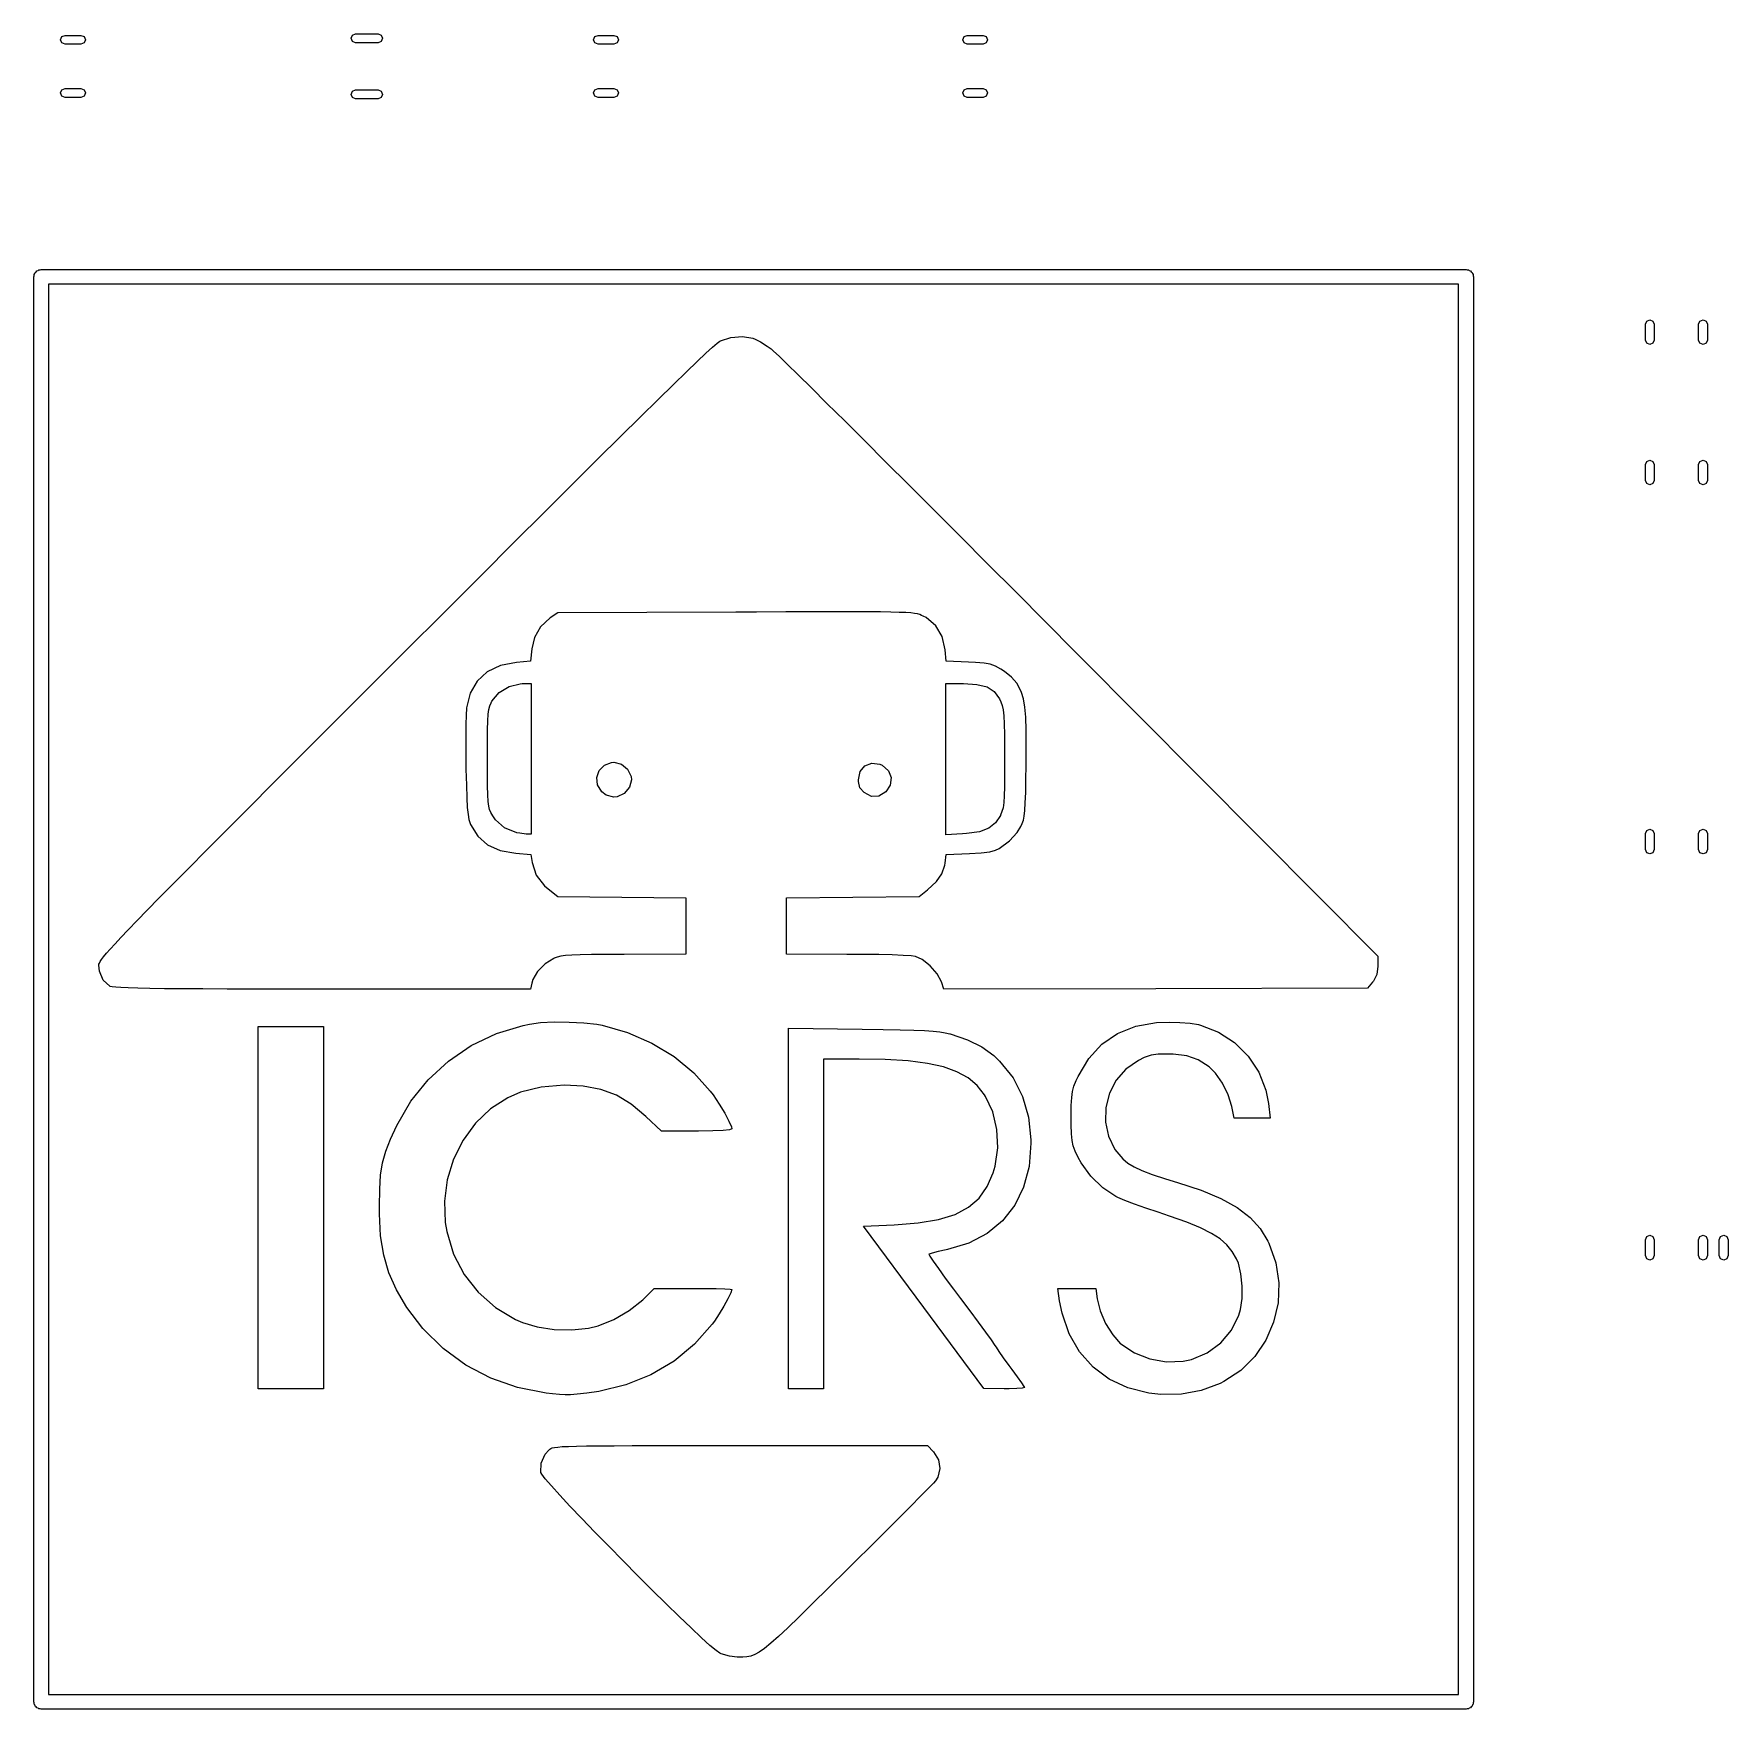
# Model space of a CAD drawing. Extents: x 96 to 200, y -143 to -59.
# Drawn here: x 132.25 to 155.2, y -83.75 to -61.06 of the extents above; entities that cross this region are included whole.
import ezdxf

# ---------------------------------------------------------------- set-up
doc = ezdxf.new("R2010")
doc.units = 0
doc.layers.add('BLACK', color=7, linetype='CONTINUOUS')

msp = doc.modelspace()

# ---------------------------------------------------------------- linework, layer by layer
at = {"layer": 'BLACK', "linetype": 'CONTINUOUS'}
for p, q in [((132.612, -61.14), (132.63, -61.0976)), ((132.63, -61.1824), (132.612, -61.14)), ((132.63, -61.0976), (132.672, -61.08)), ((132.672, -61.2), (132.63, -61.1824)), ((132.672, -61.08), (132.888, -61.08)), ((132.888, -61.2), (132.672, -61.2)), ((132.888, -61.08), (132.93, -61.0976)), ((132.93, -61.1824), (132.888, -61.2)), ((132.93, -61.0976), (132.948, -61.14)), ((132.948, -61.14), (132.93, -61.1824)), ((136.546, -61.12), (136.564, -61.0776)), ((136.564, -61.1624), (136.546, -61.12)), ((136.564, -61.0776), (136.606, -61.06)), ((136.606, -61.18), (136.564, -61.1624)), ((136.606, -61.06), (136.914, -61.06)), ((136.914, -61.18), (136.606, -61.18)), ((136.914, -61.06), (136.956, -61.0776)), ((136.956, -61.1624), (136.914, -61.18)), ((136.956, -61.0776), (136.974, -61.12)), ((136.974, -61.12), (136.956, -61.1624)), ((139.832, -61.14), (139.85, -61.0976)), ((139.85, -61.1824), (139.832, -61.14)), ((139.85, -61.0976), (139.892, -61.08)), ((139.892, -61.2), (139.85, -61.1824)), ((139.892, -61.08), (140.108, -61.08)), ((140.108, -61.2), (139.892, -61.2)), ((140.108, -61.08), (140.15, -61.0976)), ((140.15, -61.1824), (140.108, -61.2)), ((140.15, -61.0976), (140.168, -61.14)), ((140.168, -61.14), (140.15, -61.1824)), ((144.832, -61.14), (144.85, -61.0976)), ((144.85, -61.1824), (144.832, -61.14)), ((144.85, -61.0976), (144.892, -61.08)), ((144.892, -61.2), (144.85, -61.1824)), ((144.892, -61.08), (145.108, -61.08)), ((145.108, -61.2), (144.892, -61.2)), ((145.108, -61.08), (145.15, -61.0976)), ((145.15, -61.1824), (145.108, -61.2)), ((145.15, -61.0976), (145.168, -61.14)), ((145.168, -61.14), (145.15, -61.1824)), ((132.612, -61.86), (132.63, -61.8176)), ((132.63, -61.9024), (132.612, -61.86)), ((132.63, -61.8176), (132.672, -61.8)), ((132.672, -61.92), (132.63, -61.9024)), ((132.672, -61.8), (132.888, -61.8)), ((132.888, -61.92), (132.672, -61.92)), ((132.888, -61.8), (132.93, -61.8176)), ((132.93, -61.9024), (132.888, -61.92)), ((132.93, -61.8176), (132.948, -61.86)), ((132.948, -61.86), (132.93, -61.9024)), ((136.546, -61.88), (136.564, -61.8376)), ((136.564, -61.9224), (136.546, -61.88)), ((136.564, -61.8376), (136.606, -61.82)), ((136.606, -61.94), (136.564, -61.9224)), ((136.606, -61.82), (136.914, -61.82)), ((136.914, -61.94), (136.606, -61.94)), ((136.914, -61.82), (136.956, -61.8376)), ((136.956, -61.9224), (136.914, -61.94)), ((136.956, -61.8376), (136.974, -61.88)), ((136.974, -61.88), (136.956, -61.9224)), ((139.832, -61.86), (139.85, -61.8176)), ((139.85, -61.9024), (139.832, -61.86)), ((139.85, -61.8176), (139.892, -61.8)), ((139.892, -61.92), (139.85, -61.9024)), ((139.892, -61.8), (140.108, -61.8)), ((140.108, -61.92), (139.892, -61.92)), ((140.108, -61.8), (140.15, -61.8176)), ((140.15, -61.9024), (140.108, -61.92)), ((140.15, -61.8176), (140.168, -61.86)), ((140.168, -61.86), (140.15, -61.9024)), ((144.832, -61.86), (144.85, -61.8176)), ((144.85, -61.9024), (144.832, -61.86)), ((144.85, -61.8176), (144.892, -61.8)), ((144.892, -61.92), (144.85, -61.9024)), ((144.892, -61.8), (145.108, -61.8)), ((145.108, -61.92), (144.892, -61.92)), ((145.108, -61.8), (145.15, -61.8176)), ((145.15, -61.9024), (145.108, -61.92)), ((145.15, -61.8176), (145.168, -61.86)), ((145.168, -61.86), (145.15, -61.9024)), ((132.306, -64.2642), (132.319, -64.2549)), ((132.319, -64.2549), (132.335, -64.2549)), ((132.335, -64.2549), (132.35, -64.25)), ((132.35, -64.25), (151.65, -64.25)), ((151.65, -64.25), (151.665, -64.2549)), ((151.665, -64.2549), (151.681, -64.2549)), ((151.681, -64.2549), (151.694, -64.2642)), ((132.25, -64.35), (132.255, -64.3349)), ((132.25, -83.65), (132.25, -64.35)), ((132.255, -64.3191), (132.264, -64.3063)), ((132.255, -64.3349), (132.255, -64.3191)), ((132.264, -64.3063), (132.269, -64.2912)), ((132.269, -64.2912), (132.282, -64.2819)), ((132.282, -64.2819), (132.291, -64.2691)), ((132.291, -64.2691), (132.306, -64.2642)), ((132.45, -64.45), (132.45, -83.55)), ((151.55, -64.45), (132.45, -64.45)), ((151.55, -83.55), (151.55, -64.45)), ((151.694, -64.2642), (151.709, -64.2691)), ((151.709, -64.2691), (151.718, -64.2819)), ((151.718, -64.2819), (151.731, -64.2912)), ((151.731, -64.2912), (151.736, -64.3063)), ((151.736, -64.3063), (151.745, -64.3191)), ((151.745, -64.3191), (151.745, -64.3349)), ((151.745, -64.3349), (151.75, -64.35)), ((151.75, -64.35), (151.75, -83.65)), ((154.098, -64.9497), (154.14, -64.9322)), ((154.14, -64.9322), (154.182, -64.9497)), ((154.818, -64.9497), (154.86, -64.9322)), ((154.86, -64.9322), (154.902, -64.9497)), ((141.549, -65.2177), (141.693, -65.1727)), ((141.693, -65.1727), (141.849, -65.1606)), ((141.849, -65.1606), (141.99, -65.1828)), ((154.08, -64.9922), (154.098, -64.9497)), ((154.08, -65.2078), (154.08, -64.9922)), ((154.182, -64.9497), (154.2, -64.9922)), ((154.2, -64.9922), (154.2, -65.2078)), ((154.8, -64.9922), (154.818, -64.9497)), ((154.8, -65.2078), (154.8, -64.9922)), ((154.902, -64.9497), (154.92, -64.9922)), ((154.92, -64.9922), (154.92, -65.2078)), ((141.237, -65.4974), (141.354, -65.3867)), ((141.354, -65.3867), (141.443, -65.3045)), ((141.443, -65.3045), (141.506, -65.2498)), ((141.506, -65.2498), (141.542, -65.2213)), ((141.542, -65.2213), (141.549, -65.2177)), ((141.99, -65.1828), (142.021, -65.1942)), ((142.021, -65.1942), (142.093, -65.2322)), ((142.093, -65.2322), (142.185, -65.2898)), ((142.185, -65.2898), (142.237, -65.3251)), ((142.237, -65.3251), (142.271, -65.3555)), ((142.271, -65.3555), (142.344, -65.4258)), ((154.098, -65.2503), (154.08, -65.2078)), ((154.14, -65.2678), (154.098, -65.2503)), ((154.182, -65.2503), (154.14, -65.2678)), ((154.2, -65.2078), (154.182, -65.2503)), ((154.818, -65.2503), (154.8, -65.2078)), ((154.86, -65.2678), (154.818, -65.2503)), ((154.902, -65.2503), (154.86, -65.2678)), ((154.92, -65.2078), (154.902, -65.2503)), ((141.091, -65.6375), (141.237, -65.4974)), ((142.344, -65.4258), (142.455, -65.534)), ((142.455, -65.534), (142.602, -65.6778)), ((140.708, -66.0104), (140.915, -65.8082)), ((140.915, -65.8082), (141.091, -65.6375)), ((142.602, -65.6778), (142.782, -65.8553)), ((142.782, -65.8553), (142.993, -66.0644)), ((140.469, -66.2453), (140.708, -66.0104)), ((142.993, -66.0644), (143.233, -66.3029)), ((140.197, -66.5139), (140.469, -66.2453)), ((143.233, -66.3029), (143.5, -66.5688)), ((139.891, -66.8171), (140.197, -66.5139)), ((143.5, -66.5688), (143.792, -66.8601)), ((139.55, -67.1561), (139.891, -66.8171)), ((143.792, -66.8601), (144.107, -67.1745)), ((154.08, -66.8922), (154.098, -66.8497)), ((154.08, -67.1078), (154.08, -66.8922)), ((154.098, -66.8497), (154.14, -66.8322)), ((154.14, -66.8322), (154.182, -66.8497)), ((154.182, -66.8497), (154.2, -66.8922)), ((154.2, -66.8922), (154.2, -67.1078)), ((154.8, -66.8922), (154.818, -66.8497)), ((154.8, -67.1078), (154.8, -66.8922)), ((154.818, -66.8497), (154.86, -66.8322)), ((154.86, -66.8322), (154.902, -66.8497)), ((154.902, -66.8497), (154.92, -66.8922)), ((154.92, -66.8922), (154.92, -67.1078)), ((139.172, -67.532), (139.55, -67.1561)), ((144.107, -67.1745), (144.443, -67.5102)), ((154.098, -67.1503), (154.08, -67.1078)), ((154.14, -67.1678), (154.098, -67.1503)), ((154.182, -67.1503), (154.14, -67.1678)), ((154.2, -67.1078), (154.182, -67.1503)), ((154.818, -67.1503), (154.8, -67.1078)), ((154.86, -67.1678), (154.818, -67.1503)), ((154.902, -67.1503), (154.86, -67.1678)), ((154.92, -67.1078), (154.902, -67.1503)), ((138.757, -67.9457), (139.172, -67.532)), ((144.443, -67.5102), (144.797, -67.8649)), ((144.797, -67.8649), (145.168, -68.2366)), ((138.303, -68.3982), (138.757, -67.9457)), ((145.168, -68.2366), (145.554, -68.6231)), ((137.81, -68.8907), (138.303, -68.3982)), ((145.554, -68.6231), (145.952, -69.0226)), ((137.276, -69.4242), (137.81, -68.8907)), ((139.245, -68.9706), (139.114, -69.0892)), ((139.349, -68.8993), (139.245, -68.9706)), ((141.758, -68.8914), (139.349, -68.8993)), ((142.038, -68.8905), (141.758, -68.8914)), ((142.436, -68.8892), (142.038, -68.8905)), ((142.782, -68.8883), (142.436, -68.8892)), ((143.079, -68.8879), (142.782, -68.8883)), ((143.331, -68.8879), (143.079, -68.8879)), ((143.542, -68.8885), (143.331, -68.8879)), ((143.717, -68.8898), (143.542, -68.8885)), ((143.859, -68.8919), (143.717, -68.8898)), ((143.973, -68.8949), (143.859, -68.8919)), ((144.061, -68.8987), (143.973, -68.8949)), ((144.129, -68.9036), (144.061, -68.8987)), ((144.181, -68.9097), (144.129, -68.9036)), ((144.219, -68.9169), (144.181, -68.9097)), ((144.249, -68.9254), (144.219, -68.9169)), ((144.274, -68.9354), (144.249, -68.9254)), ((144.298, -68.9467), (144.274, -68.9354)), ((144.336, -68.9668), (144.298, -68.9467)), ((144.467, -69.0762), (144.336, -68.9668)), ((144.555, -69.2231), (144.467, -69.0762)), ((145.952, -69.0226), (146.36, -69.4327)), ((139.032, -69.2348), (138.996, -69.3911)), ((139.114, -69.0892), (139.032, -69.2348)), ((144.596, -69.4005), (144.555, -69.2231)), ((136.716, -69.9847), (137.2, -69.5005)), ((137.2, -69.5005), (137.276, -69.4242)), ((138.996, -69.3911), (138.977, -69.5571)), ((144.609, -69.5582), (144.596, -69.4005)), ((146.36, -69.4327), (146.413, -69.4865)), ((146.413, -69.4865), (150.457, -73.5523)), ((138.392, -69.6987), (138.255, -69.8248)), ((138.571, -69.6137), (138.392, -69.6987)), ((138.787, -69.5723), (138.571, -69.6137)), ((138.977, -69.5571), (138.787, -69.5723)), ((144.909, -69.5693), (144.609, -69.5582)), ((145.005, -69.5734), (144.909, -69.5693)), ((145.121, -69.5827), (145.005, -69.5734)), ((145.206, -69.5983), (145.121, -69.5827)), ((145.277, -69.6238), (145.206, -69.5983)), ((145.35, -69.6628), (145.277, -69.6238)), ((145.398, -69.6948), (145.35, -69.6628)), ((145.493, -69.7744), (145.398, -69.6948)), ((136.272, -70.4292), (136.716, -69.9847)), ((138.16, -69.9894), (138.112, -70.1903)), ((138.255, -69.8248), (138.16, -69.9894)), ((138.455, -70.097), (138.553, -69.9797)), ((138.553, -69.9797), (138.686, -69.8975)), ((138.686, -69.8975), (138.836, -69.8612)), ((138.836, -69.8612), (138.862, -69.8603)), ((138.862, -69.8603), (138.984, -69.8603)), ((138.984, -69.8603), (138.984, -70.8804)), ((144.602, -70.8842), (144.602, -69.8603)), ((144.602, -69.8603), (144.842, -69.8603)), ((144.842, -69.8603), (145.025, -69.871)), ((145.025, -69.871), (145.162, -69.9058)), ((145.162, -69.9058), (145.26, -69.9692)), ((145.26, -69.9692), (145.33, -70.0656)), ((145.563, -69.8545), (145.493, -69.7744)), ((145.592, -69.9037), (145.563, -69.8545)), ((145.627, -69.9795), (145.592, -69.9037)), ((145.654, -70.0683), (145.627, -69.9795)), ((138.111, -70.196), (138.105, -70.2833)), ((138.112, -70.1903), (138.111, -70.196)), ((138.403, -70.2736), (138.412, -70.209)), ((138.412, -70.209), (138.425, -70.1607)), ((138.425, -70.1607), (138.443, -70.1202)), ((138.443, -70.1202), (138.455, -70.097)), ((145.33, -70.0656), (145.349, -70.106)), ((145.349, -70.106), (145.366, -70.1564)), ((145.366, -70.1564), (145.38, -70.2172)), ((145.38, -70.2172), (145.389, -70.2973)), ((145.673, -70.1778), (145.654, -70.0683)), ((145.685, -70.3156), (145.673, -70.1778)), ((135.866, -70.8355), (136.272, -70.4292)), ((138.102, -70.4175), (138.1, -70.5861)), ((138.105, -70.2833), (138.102, -70.4175)), ((138.394, -70.4863), (138.398, -70.3632)), ((138.398, -70.3632), (138.403, -70.2736)), ((145.389, -70.2973), (145.395, -70.4053)), ((145.395, -70.4053), (145.399, -70.55)), ((145.692, -70.4895), (145.685, -70.3156)), ((138.1, -70.5861), (138.1, -70.777)), ((138.393, -70.6514), (138.394, -70.4863)), ((138.393, -70.8671), (138.393, -70.6514)), ((145.399, -70.55), (145.4, -70.74)), ((145.693, -70.7071), (145.692, -70.4895)), ((135.496, -71.2057), (135.866, -70.8355)), ((138.1, -70.777), (138.102, -70.9778)), ((138.393, -70.87), (138.393, -70.8671)), ((138.393, -71.0834), (138.393, -70.87)), ((138.984, -70.8804), (138.984, -71.9006)), ((144.602, -71.9082), (144.602, -70.8842)), ((145.4, -70.74), (145.4, -70.875)), ((145.4, -70.875), (145.4, -71.0908)), ((145.691, -70.9761), (145.693, -70.7071)), ((138.102, -70.9778), (138.103, -71.0168)), ((138.103, -71.0168), (138.108, -71.2378)), ((138.394, -71.2464), (138.393, -71.0834)), ((139.877, -71.1318), (139.909, -71.0373)), ((139.886, -71.2327), (139.877, -71.1318)), ((139.909, -71.0373), (139.978, -70.964)), ((139.978, -70.964), (140.076, -70.9268)), ((140.076, -70.9268), (140.108, -70.9248)), ((140.108, -70.9248), (140.21, -70.9516)), ((140.21, -70.9516), (140.292, -71.0212)), ((140.292, -71.0212), (140.339, -71.1172)), ((140.339, -71.1172), (140.344, -71.1614)), ((143.419, -71.1638), (143.444, -71.0528)), ((143.444, -71.0528), (143.508, -70.9753)), ((143.508, -70.9753), (143.6, -70.9393)), ((143.6, -70.9393), (143.707, -70.9523)), ((143.707, -70.9523), (143.74, -70.9665)), ((143.74, -70.9665), (143.826, -71.0393)), ((143.826, -71.0393), (143.864, -71.1337)), ((143.864, -71.1337), (143.85, -71.2359)), ((145.4, -71.0908), (145.398, -71.2563)), ((145.688, -71.1513), (145.691, -70.9761)), ((135.161, -71.5413), (135.496, -71.2057)), ((138.108, -71.2378), (138.113, -71.4082)), ((138.397, -71.3677), (138.394, -71.2464)), ((138.402, -71.4558), (138.397, -71.3677)), ((139.944, -71.3253), (139.886, -71.2327)), ((140.004, -71.3703), (139.944, -71.3253)), ((140.108, -71.3979), (140.004, -71.3703)), ((140.248, -71.3463), (140.152, -71.3929)), ((140.317, -71.2636), (140.248, -71.3463)), ((140.344, -71.1614), (140.317, -71.2636)), ((143.42, -71.1871), (143.419, -71.1638)), ((143.44, -71.2722), (143.42, -71.1871)), ((143.497, -71.3366), (143.44, -71.2722)), ((143.596, -71.3886), (143.497, -71.3366)), ((143.79, -71.3253), (143.696, -71.3863)), ((143.85, -71.2359), (143.79, -71.3253)), ((145.398, -71.2563), (145.394, -71.3805)), ((145.68, -71.4759), (145.685, -71.3359)), ((145.685, -71.3359), (145.688, -71.1513)), ((134.859, -71.8441), (135.161, -71.5413)), ((138.113, -71.4082), (138.121, -71.5366)), ((138.121, -71.5366), (138.131, -71.6314)), ((138.411, -71.5195), (138.402, -71.4558)), ((138.424, -71.5674), (138.411, -71.5195)), ((138.442, -71.6081), (138.424, -71.5674)), ((140.152, -71.3929), (140.108, -71.3979)), ((143.696, -71.3863), (143.596, -71.3886)), ((145.363, -71.5941), (145.345, -71.6419)), ((145.378, -71.5405), (145.363, -71.5941)), ((145.388, -71.4723), (145.378, -71.5405)), ((145.394, -71.3805), (145.388, -71.4723)), ((145.665, -71.6553), (145.674, -71.5796)), ((145.674, -71.5796), (145.68, -71.4759)), ((138.131, -71.6314), (138.144, -71.7014)), ((138.144, -71.7014), (138.161, -71.7549)), ((138.161, -71.7549), (138.166, -71.7671)), ((138.166, -71.7671), (138.262, -71.9272)), ((138.465, -71.6502), (138.442, -71.6081)), ((138.504, -71.706), (138.465, -71.6502)), ((138.627, -71.8136), (138.504, -71.706)), ((138.792, -71.8794), (138.627, -71.8136)), ((145.186, -71.8194), (145.058, -71.8656)), ((145.278, -71.748), (145.186, -71.8194)), ((145.342, -71.647), (145.278, -71.748)), ((145.345, -71.6419), (145.342, -71.647)), ((145.568, -71.8776), (145.618, -71.7971)), ((145.618, -71.7971), (145.638, -71.7558)), ((145.638, -71.7558), (145.654, -71.7113)), ((145.654, -71.7113), (145.665, -71.6553)), ((154.098, -71.8497), (154.14, -71.8322)), ((154.14, -71.8322), (154.182, -71.8497)), ((154.818, -71.8497), (154.86, -71.8322)), ((154.86, -71.8322), (154.902, -71.8497)), ((134.589, -72.1159), (134.859, -71.8441)), ((138.262, -71.9272), (138.394, -72.0439)), ((138.394, -72.0439), (138.564, -72.1199)), ((138.834, -71.8877), (138.792, -71.8794)), ((138.917, -71.8972), (138.834, -71.8877)), ((138.984, -71.9006), (138.917, -71.8972)), ((144.831, -71.8947), (144.602, -71.9082)), ((144.883, -71.8911), (144.831, -71.8947)), ((145.058, -71.8656), (144.883, -71.8911)), ((145.327, -72.0928), (145.467, -71.9901)), ((145.467, -71.9901), (145.568, -71.8776)), ((154.08, -71.8922), (154.098, -71.8497)), ((154.08, -72.1078), (154.08, -71.8922)), ((154.182, -71.8497), (154.2, -71.8922)), ((154.2, -71.8922), (154.2, -72.1078)), ((154.8, -71.8922), (154.818, -71.8497)), ((154.8, -72.1078), (154.8, -71.8922)), ((154.902, -71.8497), (154.92, -71.8922)), ((154.92, -71.8922), (154.92, -72.1078)), ((134.348, -72.3584), (134.589, -72.1159)), ((138.564, -72.1199), (138.777, -72.1579)), ((138.777, -72.1579), (138.778, -72.158)), ((138.778, -72.158), (138.98, -72.175)), ((138.98, -72.175), (138.999, -72.2842)), ((138.999, -72.2842), (139.056, -72.4528)), ((144.593, -72.2935), (144.609, -72.174)), ((144.609, -72.174), (144.923, -72.1611)), ((144.923, -72.1611), (145.084, -72.1516)), ((145.084, -72.1516), (145.199, -72.1374)), ((145.199, -72.1374), (145.278, -72.1164)), ((145.278, -72.1164), (145.327, -72.0928)), ((154.098, -72.1503), (154.08, -72.1078)), ((154.14, -72.1678), (154.098, -72.1503)), ((154.182, -72.1503), (154.14, -72.1678)), ((154.2, -72.1078), (154.182, -72.1503)), ((154.818, -72.1503), (154.8, -72.1078)), ((154.86, -72.1678), (154.818, -72.1503)), ((154.902, -72.1503), (154.86, -72.1678)), ((154.92, -72.1078), (154.902, -72.1503)), ((134.135, -72.5735), (134.348, -72.3584)), ((139.056, -72.4528), (139.169, -72.5996)), ((144.475, -72.5407), (144.55, -72.4344)), ((144.55, -72.4344), (144.589, -72.32)), ((144.589, -72.32), (144.593, -72.2935)), ((133.949, -72.7627), (134.135, -72.5735)), ((139.169, -72.5996), (139.238, -72.6586)), ((139.238, -72.6586), (139.349, -72.7433)), ((139.349, -72.7433), (140.216, -72.7523)), ((143.343, -72.7523), (144.242, -72.7433)), ((144.242, -72.7433), (144.354, -72.6529)), ((144.354, -72.6529), (144.475, -72.5407)), ((133.647, -73.0709), (133.786, -72.928)), ((133.786, -72.928), (133.949, -72.7627)), ((140.216, -72.7523), (141.083, -72.7614)), ((141.083, -72.7614), (141.083, -73.1441)), ((142.444, -72.7613), (143.343, -72.7523)), ((142.444, -73.1441), (142.444, -72.7613)), ((133.43, -73.2971), (133.529, -73.1934)), ((133.529, -73.1934), (133.647, -73.0709)), ((141.083, -73.1441), (141.083, -73.5269)), ((142.444, -73.5269), (142.444, -73.1441)), ((133.283, -73.4552), (133.349, -73.3838)), ((133.349, -73.3838), (133.43, -73.2971)), ((133.13, -73.675), (133.132, -73.6614)), ((133.132, -73.6614), (133.137, -73.6447)), ((133.137, -73.6447), (133.148, -73.6233)), ((133.148, -73.6233), (133.166, -73.5954)), ((133.166, -73.5954), (133.194, -73.5593)), ((133.194, -73.5593), (133.232, -73.5131)), ((133.232, -73.5131), (133.283, -73.4552)), ((139.174, -73.6576), (139.073, -73.7593)), ((139.293, -73.5825), (139.174, -73.6576)), ((139.297, -73.5809), (139.293, -73.5825)), ((139.338, -73.5651), (139.297, -73.5809)), ((139.386, -73.5528), (139.338, -73.5651)), ((139.449, -73.5435), (139.386, -73.5528)), ((139.535, -73.5368), (139.449, -73.5435)), ((139.65, -73.5323), (139.535, -73.5368)), ((139.803, -73.5295), (139.65, -73.5323)), ((140, -73.5281), (139.803, -73.5295)), ((140.248, -73.5275), (140, -73.5281)), ((141.083, -73.5269), (140.248, -73.5275)), ((143.264, -73.5271), (142.444, -73.5269)), ((143.266, -73.5271), (143.264, -73.5271)), ((143.488, -73.5282), (143.266, -73.5271)), ((143.694, -73.5312), (143.488, -73.5282)), ((143.876, -73.5358), (143.694, -73.5312)), ((144.026, -73.5418), (143.876, -73.5358)), ((144.133, -73.5488), (144.026, -73.5418)), ((144.191, -73.5567), (144.133, -73.5488)), ((144.282, -73.5988), (144.191, -73.5567)), ((144.392, -73.6845), (144.282, -73.5988)), ((150.457, -73.5523), (150.457, -73.6858)), ((133.139, -73.7563), (133.13, -73.675)), ((133.19, -73.8762), (133.139, -73.7563)), ((133.28, -73.9587), (133.19, -73.8762)), ((139.007, -73.8699), (138.993, -73.9154)), ((139.073, -73.7593), (139.007, -73.8699)), ((144.486, -73.7914), (144.392, -73.6845)), ((144.544, -73.9009), (144.486, -73.7914)), ((150.396, -73.8892), (150.385, -73.9023)), ((150.443, -73.8006), (150.396, -73.8892)), ((150.457, -73.6858), (150.443, -73.8006)), ((133.284, -73.9605), (133.28, -73.9587)), ((133.311, -73.9671), (133.284, -73.9605)), ((133.358, -73.9729), (133.311, -73.9671)), ((133.429, -73.978), (133.358, -73.9729)), ((133.528, -73.9824), (133.429, -73.978)), ((133.656, -73.9862), (133.528, -73.9824)), ((133.819, -73.9894), (133.656, -73.9862)), ((134.018, -73.992), (133.819, -73.9894)), ((134.257, -73.9942), (134.018, -73.992)), ((134.539, -73.9958), (134.257, -73.9942)), ((134.868, -73.9971), (134.539, -73.9958)), ((135.246, -73.998), (134.868, -73.9971)), ((135.677, -73.9986), (135.246, -73.998)), ((136.164, -73.999), (135.677, -73.9986)), ((138.977, -74), (136.164, -73.999)), ((138.993, -73.9154), (138.977, -74)), ((144.577, -74.0009), (144.544, -73.9009)), ((147.446, -73.993), (144.577, -74.0009)), ((150.314, -73.9852), (147.446, -73.993)), ((150.385, -73.9023), (150.314, -73.9852)), ((135.288, -76.9569), (135.288, -74.5027)), ((135.288, -74.5027), (135.731, -74.5027)), ((135.731, -74.5027), (136.175, -74.5027)), ((136.175, -74.5027), (136.175, -76.9569)), ((138.515, -74.6006), (138.88, -74.4886)), ((138.88, -74.4886), (138.965, -74.4708)), ((138.965, -74.4708), (139.113, -74.4522)), ((139.113, -74.4522), (139.299, -74.4434)), ((139.299, -74.4434), (139.502, -74.4441)), ((139.502, -74.4441), (139.701, -74.454)), ((139.701, -74.454), (139.876, -74.4727)), ((139.876, -74.4727), (139.948, -74.4854)), ((139.948, -74.4854), (140.293, -74.5839)), ((140.293, -74.5839), (140.621, -74.7282)), ((142.473, -76.969), (142.473, -74.5269)), ((142.473, -74.5269), (143.471, -74.5398)), ((143.471, -74.5398), (143.753, -74.5439)), ((143.753, -74.5439), (143.983, -74.5483)), ((143.983, -74.5483), (144.168, -74.5535)), ((144.168, -74.5535), (144.314, -74.5598)), ((144.314, -74.5598), (144.43, -74.5677)), ((144.43, -74.5677), (144.52, -74.5774)), ((144.52, -74.5774), (144.594, -74.5894)), ((146.929, -74.5992), (147.176, -74.5012)), ((147.176, -74.5012), (147.457, -74.4511)), ((147.457, -74.4511), (147.628, -74.4439)), ((147.628, -74.4439), (147.771, -74.4487)), ((147.771, -74.4487), (147.912, -74.4612)), ((147.912, -74.4612), (148.027, -74.479)), ((148.027, -74.479), (148.051, -74.4848)), ((148.051, -74.4848), (148.297, -74.5798)), ((148.297, -74.5798), (148.515, -74.7225)), ((137.866, -74.9729), (138.175, -74.7633)), ((138.175, -74.7633), (138.515, -74.6006)), ((140.621, -74.7282), (140.923, -74.9126)), ((144.594, -74.5894), (144.657, -74.604)), ((144.657, -74.604), (144.661, -74.6053)), ((144.661, -74.6053), (144.898, -74.6832)), ((144.898, -74.6832), (145.091, -74.7779)), ((145.091, -74.7779), (145.253, -74.8969)), ((146.539, -74.9398), (146.717, -74.7453)), ((146.717, -74.7453), (146.929, -74.5992)), ((148.515, -74.7225), (148.699, -74.9059)), ((137.591, -75.2256), (137.866, -74.9729)), ((140.923, -74.9126), (141.19, -75.1314)), ((143.427, -74.9465), (142.946, -74.9462)), ((142.946, -74.9462), (142.946, -77.1787)), ((143.783, -74.9523), (143.427, -74.9465)), ((144.092, -74.9708), (143.783, -74.9523)), ((144.354, -75.0033), (144.092, -74.9708)), ((144.573, -75.0514), (144.354, -75.0033)), ((145.253, -74.8969), (145.331, -74.9722)), ((145.331, -74.9722), (145.514, -75.2018)), ((146.394, -75.1828), (146.539, -74.9398)), ((147.214, -74.9633), (147.043, -75.0808)), ((147.292, -74.9259), (147.214, -74.9633)), ((147.383, -74.8946), (147.292, -74.9259)), ((147.481, -74.8802), (147.383, -74.8946)), ((147.612, -74.8771), (147.481, -74.8802)), ((147.681, -74.8787), (147.612, -74.8771)), ((147.866, -74.902), (147.681, -74.8787)), ((148.022, -74.9578), (147.866, -74.902)), ((148.171, -75.0525), (148.022, -74.9578)), ((148.699, -74.9059), (148.842, -75.1227)), ((137.356, -75.5175), (137.591, -75.2256)), ((141.19, -75.1314), (141.413, -75.3788)), ((144.754, -75.1166), (144.573, -75.0514)), ((144.904, -75.2002), (144.754, -75.1166)), ((145.026, -75.3038), (144.904, -75.2002)), ((145.514, -75.2018), (145.644, -75.4538)), ((146.338, -75.3113), (146.37, -75.2354)), ((146.37, -75.2354), (146.394, -75.1828)), ((146.912, -75.2329), (146.821, -75.4096)), ((147.043, -75.0808), (146.912, -75.2329)), ((148.257, -75.1368), (148.171, -75.0525)), ((148.35, -75.2725), (148.257, -75.1368)), ((148.428, -75.4301), (148.35, -75.2725)), ((148.842, -75.1227), (148.938, -75.3659)), ((138.668, -75.4704), (138.434, -75.6208)), ((138.842, -75.3957), (138.668, -75.4704)), ((139.122, -75.3244), (138.842, -75.3957)), ((139.432, -75.301), (139.122, -75.3244)), ((139.691, -75.3131), (139.432, -75.301)), ((139.93, -75.3561), (139.691, -75.3131)), ((140.143, -75.4353), (139.93, -75.3561)), ((140.341, -75.5557), (140.143, -75.4353)), ((141.413, -75.3788), (141.45, -75.4299)), ((141.45, -75.4299), (141.535, -75.5558)), ((145.126, -75.4289), (145.026, -75.3038)), ((145.141, -75.4515), (145.126, -75.4289)), ((145.24, -75.662), (145.141, -75.4515)), ((145.644, -75.4538), (145.724, -75.7324)), ((146.303, -75.5761), (146.308, -75.4657)), ((146.308, -75.4657), (146.319, -75.3827)), ((146.319, -75.3827), (146.338, -75.3113)), ((146.821, -75.4096), (146.772, -75.6013)), ((148.477, -75.5893), (148.428, -75.4301)), ((148.938, -75.3659), (148.974, -75.5477)), ((137.166, -75.8448), (137.356, -75.5175)), ((138.434, -75.6208), (138.232, -75.8152)), ((140.539, -75.7224), (140.341, -75.5557)), ((140.75, -75.922), (140.539, -75.7224)), ((141.535, -75.5558), (141.609, -75.6784)), ((141.609, -75.6784), (141.666, -75.7853)), ((145.296, -75.8991), (145.24, -75.662)), ((145.724, -75.7324), (145.754, -76.0416)), ((146.302, -75.7298), (146.303, -75.5761)), ((146.303, -75.8372), (146.302, -75.7298)), ((146.772, -75.6013), (146.767, -75.7981)), ((148.509, -75.7446), (148.477, -75.5893)), ((148.974, -75.5477), (148.997, -75.7446)), ((137.081, -76.0288), (137.166, -75.8448)), ((138.232, -75.8152), (138.065, -76.0454)), ((141.227, -75.922), (140.75, -75.922)), ((141.253, -75.922), (141.227, -75.922)), ((141.447, -75.9197), (141.253, -75.922)), ((141.589, -75.9137), (141.447, -75.9197)), ((141.675, -75.9042), (141.589, -75.9137)), ((141.666, -75.7853), (141.699, -75.8639)), ((141.704, -75.8913), (141.675, -75.9042)), ((141.699, -75.8639), (141.704, -75.8913)), ((145.307, -76.1483), (145.296, -75.8991)), ((146.305, -75.9596), (146.303, -75.8372)), ((146.314, -76.0492), (146.305, -75.9596)), ((146.767, -75.7981), (146.807, -75.9905)), ((148.753, -75.7446), (148.509, -75.7446)), ((148.997, -75.7446), (148.753, -75.7446)), ((137.018, -76.1943), (137.081, -76.0288)), ((138.065, -76.0454), (137.936, -76.3032)), ((145.27, -76.3951), (145.307, -76.1483)), ((145.754, -76.0846), (145.73, -76.3985)), ((145.754, -76.0416), (145.754, -76.0846)), ((146.33, -76.1218), (146.314, -76.0492)), ((146.357, -76.1933), (146.33, -76.1218)), ((146.398, -76.2795), (146.357, -76.1933)), ((146.807, -75.9905), (146.894, -76.1685)), ((146.894, -76.1685), (147.002, -76.2972)), ((136.947, -76.5176), (136.974, -76.3517)), ((136.974, -76.3517), (137.018, -76.1943)), ((137.936, -76.3032), (137.85, -76.5801)), ((145.244, -76.4843), (145.27, -76.3951)), ((145.73, -76.3985), (145.657, -76.6797)), ((146.435, -76.3494), (146.398, -76.2795)), ((146.567, -76.5322), (146.435, -76.3494)), ((147.002, -76.2972), (147.07, -76.3544)), ((147.07, -76.3544), (147.153, -76.4061)), ((147.153, -76.4061), (147.259, -76.4562)), ((136.934, -76.7088), (136.947, -76.5176)), ((137.85, -76.5801), (137.811, -76.8681)), ((145.164, -76.6737), (145.244, -76.4843)), ((146.729, -76.6906), (146.567, -76.5322)), ((147.259, -76.4562), (147.398, -76.5088)), ((147.398, -76.5088), (147.579, -76.5677)), ((147.579, -76.5677), (147.741, -76.6165)), ((147.741, -76.6165), (148.062, -76.7215)), ((136.93, -76.9421), (136.934, -76.7088)), ((137.811, -76.8681), (137.822, -77.1587)), ((144.91, -76.9536), (145.054, -76.8293)), ((145.054, -76.8293), (145.164, -76.6737)), ((145.657, -76.6797), (145.537, -76.9263)), ((146.905, -76.8072), (146.729, -76.6906)), ((146.934, -76.821), (146.905, -76.8072)), ((147.029, -76.8594), (146.934, -76.821)), ((147.16, -76.9087), (147.029, -76.8594)), ((148.062, -76.7215), (148.33, -76.833)), ((148.33, -76.833), (148.549, -76.9544)), ((135.288, -79.4112), (135.288, -76.9569)), ((136.175, -76.9569), (136.175, -79.4112)), ((136.931, -77.0438), (136.93, -76.9421)), ((136.947, -77.341), (136.931, -77.0438)), ((142.473, -79.4112), (142.473, -76.969)), ((144.502, -77.1188), (144.728, -77.0492)), ((144.728, -77.0492), (144.91, -76.9536)), ((145.537, -76.9263), (145.373, -77.1362)), ((147.314, -76.9638), (147.16, -76.9087)), ((147.478, -77.0198), (147.314, -76.9638)), ((147.632, -77.0718), (147.478, -77.0198)), ((147.867, -77.1564), (147.632, -77.0718)), ((148.549, -76.9544), (148.724, -77.0893)), ((148.724, -77.0893), (148.862, -77.2411)), ((136.989, -77.6014), (136.947, -77.341)), ((137.822, -77.1587), (137.842, -77.2822)), ((137.842, -77.2822), (137.936, -77.5862)), ((142.946, -77.1787), (142.946, -79.4112)), ((143.489, -77.2083), (143.905, -77.1899)), ((144.304, -78.3088), (143.489, -77.2083)), ((143.905, -77.1899), (144.229, -77.1648)), ((144.229, -77.1648), (144.502, -77.1188)), ((145.165, -77.3075), (144.915, -77.4381)), ((145.373, -77.1362), (145.165, -77.3075)), ((148.055, -77.2336), (147.867, -77.1564)), ((148.203, -77.3073), (148.055, -77.2336)), ((148.319, -77.3819), (148.203, -77.3073)), ((148.862, -77.2411), (148.967, -77.4133)), ((154.098, -77.3497), (154.14, -77.3322)), ((154.14, -77.3322), (154.182, -77.3497)), ((154.818, -77.3497), (154.86, -77.3322)), ((154.86, -77.3322), (154.902, -77.3497)), ((155.098, -77.3497), (155.14, -77.3322)), ((155.14, -77.3322), (155.182, -77.3497)), ((144.5, -77.5526), (144.419, -77.5729)), ((144.607, -77.5296), (144.5, -77.5526)), ((144.625, -77.5258), (144.607, -77.5296)), ((144.915, -77.4381), (144.625, -77.5258)), ((148.41, -77.4614), (148.319, -77.3819)), ((148.482, -77.55), (148.41, -77.4614)), ((148.542, -77.6518), (148.482, -77.55)), ((148.967, -77.4133), (148.979, -77.4377)), ((148.979, -77.4377), (149.073, -77.7041)), ((154.08, -77.3922), (154.098, -77.3497)), ((154.08, -77.6078), (154.08, -77.3922)), ((154.182, -77.3497), (154.2, -77.3922)), ((154.2, -77.3922), (154.2, -77.6078)), ((154.8, -77.3922), (154.818, -77.3497)), ((154.8, -77.6078), (154.8, -77.3922)), ((154.902, -77.3497), (154.92, -77.3922)), ((154.92, -77.3922), (154.92, -77.6078)), ((155.08, -77.3922), (155.098, -77.3497)), ((155.08, -77.6078), (155.08, -77.3922)), ((155.182, -77.3497), (155.2, -77.3922)), ((155.2, -77.3922), (155.2, -77.6078)), ((137.06, -77.8398), (136.989, -77.6014)), ((137.936, -77.5862), (138.08, -77.8617)), ((144.377, -77.5867), (144.375, -77.588)), ((144.375, -77.588), (144.388, -77.6146)), ((144.419, -77.5729), (144.377, -77.5867)), ((144.388, -77.6146), (144.432, -77.6817)), ((144.432, -77.6817), (144.503, -77.7828)), ((144.503, -77.7828), (144.596, -77.9114)), ((148.567, -77.7108), (148.542, -77.6518)), ((148.601, -77.8542), (148.567, -77.7108)), ((149.073, -77.7041), (149.113, -77.9761)), ((154.098, -77.6503), (154.08, -77.6078)), ((154.14, -77.6678), (154.098, -77.6503)), ((154.182, -77.6503), (154.14, -77.6678)), ((154.2, -77.6078), (154.182, -77.6503)), ((154.818, -77.6503), (154.8, -77.6078)), ((154.86, -77.6678), (154.818, -77.6503)), ((154.902, -77.6503), (154.86, -77.6678)), ((154.92, -77.6078), (154.902, -77.6503)), ((155.098, -77.6503), (155.08, -77.6078)), ((155.14, -77.6678), (155.098, -77.6503)), ((155.182, -77.6503), (155.14, -77.6678)), ((155.2, -77.6078), (155.182, -77.6503)), ((137.163, -78.0706), (137.06, -77.8398)), ((138.08, -77.8617), (138.27, -78.1042)), ((144.596, -77.9114), (144.706, -78.0611)), ((148.619, -78.0213), (148.601, -77.8542)), ((148.618, -78.19), (148.619, -78.0213)), ((149.113, -77.9761), (149.103, -78.2462)), ((137.304, -78.3085), (137.163, -78.0706)), ((138.27, -78.1042), (138.503, -78.309)), ((140.314, -78.3498), (140.5, -78.2053)), ((140.5, -78.2053), (140.55, -78.1566)), ((140.55, -78.1566), (140.651, -78.051)), ((140.651, -78.051), (141.178, -78.051)), ((141.178, -78.051), (141.347, -78.0518)), ((141.347, -78.0518), (141.493, -78.0542)), ((141.493, -78.0542), (141.608, -78.0577)), ((141.65, -78.1918), (141.595, -78.2917)), ((141.608, -78.0577), (141.681, -78.0622)), ((141.689, -78.1119), (141.65, -78.1918)), ((141.681, -78.0622), (141.704, -78.0668)), ((141.704, -78.0668), (141.689, -78.1119)), ((144.706, -78.0611), (144.802, -78.19)), ((144.802, -78.19), (144.927, -78.3558)), ((146.145, -78.221), (146.119, -78.051)), ((146.119, -78.051), (146.377, -78.051)), ((146.178, -78.3856), (146.145, -78.221)), ((146.377, -78.051), (146.635, -78.051)), ((146.635, -78.051), (146.654, -78.1952)), ((146.654, -78.1952), (146.694, -78.356)), ((148.596, -78.3381), (148.618, -78.19)), ((149.103, -78.2462), (149.043, -78.5072)), ((137.52, -78.5952), (137.304, -78.3085)), ((138.503, -78.309), (138.774, -78.4716)), ((138.774, -78.4716), (138.871, -78.5151)), ((139.894, -78.5577), (140.104, -78.4725)), ((140.104, -78.4725), (140.314, -78.3498)), ((141.532, -78.3971), (141.469, -78.4934)), ((141.595, -78.2917), (141.532, -78.3971)), ((145.12, -79.4094), (144.304, -78.3088)), ((144.927, -78.3558), (145.041, -78.5094)), ((146.275, -78.6653), (146.178, -78.3856)), ((146.694, -78.356), (146.768, -78.5253)), ((148.474, -78.6157), (148.573, -78.415)), ((148.573, -78.415), (148.596, -78.3381)), ((137.793, -78.8652), (137.52, -78.5952)), ((138.871, -78.5151), (139.069, -78.5741)), ((139.069, -78.5741), (139.298, -78.6066)), ((139.298, -78.6066), (139.536, -78.6117)), ((139.536, -78.6117), (139.763, -78.5884)), ((139.763, -78.5884), (139.894, -78.5577)), ((141.438, -78.5377), (141.2, -78.8069)), ((141.469, -78.4934), (141.438, -78.5377)), ((145.041, -78.5094), (145.139, -78.6434)), ((145.139, -78.6434), (145.217, -78.7504)), ((146.416, -78.91), (146.275, -78.6653)), ((146.768, -78.5253), (146.864, -78.6808)), ((146.864, -78.6808), (146.97, -78.8003)), ((148.329, -78.7873), (148.474, -78.6157)), ((149.043, -78.5072), (148.938, -78.7517)), ((138.101, -79.0906), (137.793, -78.8652)), ((141.2, -78.8069), (140.922, -79.0357)), ((145.217, -78.7504), (145.268, -78.8229)), ((145.268, -78.8229), (145.285, -78.8497)), ((145.285, -78.8497), (145.321, -78.9049)), ((145.321, -78.9049), (145.382, -78.9924)), ((146.597, -79.1163), (146.416, -78.91)), ((146.97, -78.8003), (146.975, -78.8042)), ((146.975, -78.8042), (147.157, -78.9242)), ((147.157, -78.9242), (147.368, -79.0055)), ((147.929, -79.0132), (148.145, -78.9222)), ((148.145, -78.9222), (148.329, -78.7873)), ((148.938, -78.7517), (148.789, -78.9722)), ((138.439, -79.2683), (138.101, -79.0906)), ((140.922, -79.0357), (140.609, -79.2209)), ((145.382, -78.9924), (145.458, -79.0972)), ((145.458, -79.0972), (145.497, -79.15)), ((145.497, -79.15), (145.57, -79.2495)), ((146.816, -79.2805), (146.597, -79.1163)), ((147.368, -79.0055), (147.594, -79.0444)), ((147.594, -79.0444), (147.816, -79.0375)), ((147.816, -79.0375), (147.929, -79.0132)), ((148.599, -79.1615), (148.371, -79.3122)), ((148.789, -78.9722), (148.599, -79.1615)), ((138.803, -79.3956), (138.439, -79.2683)), ((139.188, -79.4693), (138.803, -79.3956)), ((140.267, -79.3595), (139.902, -79.4485)), ((140.609, -79.2209), (140.267, -79.3595)), ((145.639, -79.4017), (145.566, -79.4071)), ((145.57, -79.2495), (145.627, -79.3307)), ((145.627, -79.3307), (145.661, -79.3825)), ((145.667, -79.3946), (145.639, -79.4017)), ((145.661, -79.3825), (145.667, -79.3946)), ((147.068, -79.3991), (146.816, -79.2805)), ((147.351, -79.4685), (147.068, -79.3991)), ((148.32, -79.3377), (148.06, -79.4363)), ((148.371, -79.3122), (148.32, -79.3377)), ((135.731, -79.4112), (135.288, -79.4112)), ((136.175, -79.4112), (135.731, -79.4112)), ((139.273, -79.4792), (139.188, -79.4693)), ((139.37, -79.4894), (139.273, -79.4792)), ((139.445, -79.4936), (139.37, -79.4894)), ((139.518, -79.4918), (139.445, -79.4936)), ((139.609, -79.4842), (139.518, -79.4918)), ((139.739, -79.4706), (139.609, -79.4842)), ((139.902, -79.4485), (139.739, -79.4706)), ((142.71, -79.4112), (142.473, -79.4112)), ((142.946, -79.4112), (142.71, -79.4112)), ((145.393, -79.4103), (145.12, -79.4094)), ((145.459, -79.41), (145.393, -79.4103)), ((145.566, -79.4071), (145.459, -79.41)), ((147.515, -79.4869), (147.351, -79.4685)), ((147.796, -79.4854), (147.515, -79.4869)), ((148.06, -79.4363), (147.796, -79.4854)), ((139.12, -80.4167), (139.176, -80.2956)), ((139.176, -80.2956), (139.224, -80.242)), ((139.224, -80.242), (139.237, -80.2311)), ((139.237, -80.2311), (139.251, -80.2215)), ((139.251, -80.2215), (139.272, -80.2133)), ((139.272, -80.2133), (139.302, -80.2062)), ((139.302, -80.2062), (139.347, -80.2002)), ((139.347, -80.2002), (139.408, -80.1952)), ((139.408, -80.1952), (139.491, -80.1911)), ((139.491, -80.1911), (139.599, -80.1878)), ((139.599, -80.1878), (139.736, -80.1852)), ((139.736, -80.1852), (139.905, -80.1833)), ((139.905, -80.1833), (140.11, -80.1819)), ((140.11, -80.1819), (140.356, -80.181)), ((140.356, -80.181), (140.646, -80.1804)), ((140.646, -80.1804), (140.983, -80.1801)), ((140.983, -80.1801), (141.372, -80.18)), ((141.372, -80.18), (141.816, -80.18)), ((141.816, -80.18), (141.823, -80.18)), ((141.823, -80.18), (144.354, -80.18)), ((144.354, -80.18), (144.438, -80.2671)), ((144.438, -80.2671), (144.503, -80.3719)), ((139.119, -80.5473), (139.12, -80.4167)), ((139.129, -80.5666), (139.119, -80.5473)), ((144.523, -80.4915), (144.497, -80.6064)), ((144.503, -80.3719), (144.523, -80.4915)), ((139.177, -80.6292), (139.129, -80.5666)), ((139.26, -80.7253), (139.177, -80.6292)), ((139.373, -80.8503), (139.26, -80.7253)), ((144.364, -80.7625), (144.261, -80.8669)), ((144.434, -80.6916), (144.364, -80.7625)), ((144.465, -80.6581), (144.434, -80.6916)), ((144.497, -80.6064), (144.465, -80.6581)), ((139.512, -80.9995), (139.373, -80.8503)), ((139.672, -81.1681), (139.512, -80.9995)), ((144.128, -81.0006), (143.97, -81.1595)), ((144.261, -80.8669), (144.128, -81.0006)), ((139.849, -81.3514), (139.672, -81.1681)), ((143.97, -81.1595), (143.789, -81.3394)), ((140.037, -81.5447), (139.849, -81.3514)), ((143.789, -81.3394), (143.591, -81.5365)), ((140.233, -81.7433), (140.037, -81.5447)), ((143.591, -81.5365), (143.38, -81.7464)), ((140.431, -81.9426), (140.233, -81.7433)), ((143.271, -81.8548), (143.016, -82.1074)), ((143.38, -81.7464), (143.271, -81.8548)), ((140.627, -82.1376), (140.431, -81.9426)), ((140.816, -82.3239), (140.627, -82.1376)), ((143.016, -82.1074), (142.799, -82.3216)), ((140.993, -82.4966), (140.816, -82.3239)), ((142.799, -82.3216), (142.616, -82.5006)), ((141.154, -82.651), (140.993, -82.4966)), ((142.616, -82.5006), (142.464, -82.6475)), ((141.294, -82.7824), (141.154, -82.651)), ((141.408, -82.8862), (141.294, -82.7824)), ((142.337, -82.7654), (142.233, -82.8576)), ((142.464, -82.6475), (142.337, -82.7654)), ((141.492, -82.9575), (141.408, -82.8862)), ((141.542, -82.9917), (141.492, -82.9575)), ((141.561, -83.0003), (141.542, -82.9917)), ((141.672, -83.0336), (141.561, -83.0003)), ((141.778, -83.0474), (141.672, -83.0336)), ((141.794, -83.0474), (141.778, -83.0474)), ((141.853, -83.047), (141.794, -83.0474)), ((141.907, -83.0429), (141.853, -83.047)), ((141.96, -83.032), (141.907, -83.0429)), ((142.014, -83.0112), (141.96, -83.032)), ((142.076, -82.9773), (142.014, -83.0112)), ((142.147, -82.9272), (142.076, -82.9773)), ((142.233, -82.8576), (142.147, -82.9272)), ((132.255, -83.6651), (132.25, -83.65)), ((132.255, -83.6809), (132.255, -83.6651)), ((132.264, -83.6937), (132.255, -83.6809)), ((132.269, -83.7088), (132.264, -83.6937)), ((132.282, -83.7181), (132.269, -83.7088)), ((132.291, -83.7309), (132.282, -83.7181)), ((132.306, -83.7358), (132.291, -83.7309)), ((132.319, -83.7451), (132.306, -83.7358)), ((132.335, -83.7451), (132.319, -83.7451)), ((132.35, -83.75), (132.335, -83.7451)), ((151.65, -83.75), (132.35, -83.75)), ((132.45, -83.55), (151.55, -83.55)), ((151.665, -83.7451), (151.65, -83.75)), ((151.681, -83.7451), (151.665, -83.7451)), ((151.694, -83.7358), (151.681, -83.7451)), ((151.709, -83.7309), (151.694, -83.7358)), ((151.718, -83.7181), (151.709, -83.7309)), ((151.731, -83.7088), (151.718, -83.7181)), ((151.736, -83.6937), (151.731, -83.7088)), ((151.745, -83.6809), (151.736, -83.6937)), ((151.75, -83.65), (151.745, -83.6651)), ((151.745, -83.6651), (151.745, -83.6809))]:
    msp.add_line(p, q, dxfattribs=at)

doc.saveas('drawing.dxf')
